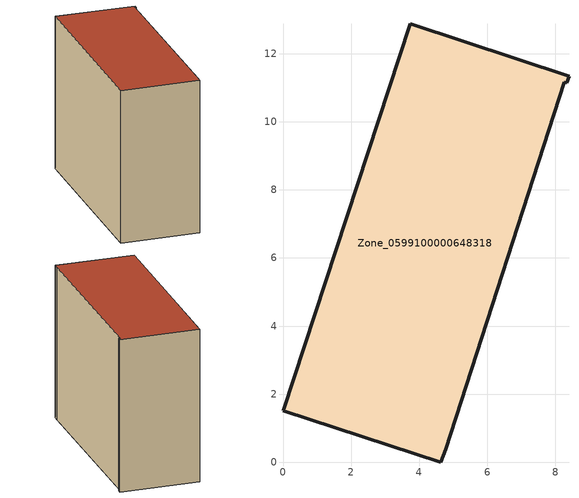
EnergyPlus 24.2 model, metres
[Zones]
Zone_0599100000648318
 floor ground (C_G): 0,1.52 3.73,12.88 8.4,11.34 8.34,11.14 8.26,11.16 4.78,0.39 4.64,0 z0
 wall outside (C_F): 3.73,12.88 0,1.52 4.64,0 4.78,0.39 8.26,11.16 8.34,11.14 8.4,11.34 3.73,12.88 z0:9.62
 roof outside (C_R): 8.4,11.34 3.73,12.88 0,1.52 4.64,0 4.78,0.39 8.26,11.16 8.34,11.14 z9.62
[BUILDING]
Pand.0599100000648318: North Axis=0; Terrain=City; Loads Convergence Tolerance Value=0.04; Temperature Convergence Tolerance Value=0.4; Solar Distribution=FullExterior; Maximum Number of Warmup Days=25; Minimum Number of Warmup Days=1
[Site:Location]
Rotterdam.The.Hague.AP_ZH_NLD Design_Conditions: Latitude=51.96; Longitude=4.45; Time Zone=1; Elevation=-4.5
[SITE:GROUNDTEMPERATURE:BUILDINGSURFACE]
18, 18, 18, 18, 18, 18, 18, 18, 18, 18, 18, 18
[MATERIAL] Thermal Absorptance=0.9; Solar Absorptance=0.7; Visible Absorptance=0.7
Name | Roughness | Thickness | Conductivity | Density | Specific Heat
G.TI.1946 | MediumSmooth | 0.15 | 1 | 540 | 1210
F.TI.1946 | Rough | 0.3 | 0.857143 | 1920 | 840
R.TI.1946 | MediumRough | 0.2 | 0.1 | 1500 | 1000
[CONSTRUCTION]
C_G: G.TI.1946
C_F: F.TI.1946
C_R: R.TI.1946
[ZONE]
Zone_0599100000648318: Type=1; Multiplier=1; Ceiling Height=Autocalculate; Volume=Autocalculate; Floor Area=autocalculate; Part of Total Floor Area=Yes
[ZONEINFILTRATION:DESIGNFLOWRATE]
Infil_Zone_0599100000648318: Zone or ZoneList or Space or SpaceList=Zone_0599100000648318; Schedule=AlwaysOn; Design Flow Rate Calculation Method=Flow/Area; Flow Rate per Floor Area=0.003; Constant Term Coefficient=1; Temperature Term Coefficient=0; Velocity Term Coefficient=0; Velocity Squared Term Coefficient=0
[HVACTEMPLATE:ZONE:IDEALLOADSAIRSYSTEM]
Zone_0599100000648318: Maximum Heating Supply Air Temperature=50; Minimum Cooling Supply Air Temperature=13; Maximum Heating Supply Air Humidity Ratio=0.0156; Minimum Cooling Supply Air Humidity Ratio=0.0077; Heating Limit=NoLimit; Cooling Limit=NoLimit; Dehumidification Control Type=ConstantSensibleHeatRatio; Cooling Sensible Heat Ratio=0.7; Dehumidification Setpoint=60; Humidification Control Type=None; Humidification Setpoint=30; Outdoor Air Method=None; Outdoor Air Flow Rate per Person=0.00944; Outdoor Air Flow Rate per Zone Floor Area=0; Outdoor Air Flow Rate per Zone=0; Demand Controlled Ventilation Type=None; Outdoor Air Economizer Type=NoEconomizer; Heat Recovery Type=None; Sensible Heat Recovery Effectiveness=0.7; Latent Heat Recovery Effectiveness=0.65
[ZONECONTROL:THERMOSTAT]
ThermostatControl_Zone_0599100000648318: Zone or ZoneList=Zone_0599100000648318; Control Type Schedule=DualSetpointControlType; Control 1=Thermostat_Zone_0599100000648318; Temperature Difference Between Cutout And Setpoint=0
[THERMOSTATSETPOINT:DUALSETPOINT]
Thermostat_Zone_0599100000648318: Heating Setpoint Temperature Schedule=HeatingSetpoint_Zone_0599100000648318; Cooling Setpoint Temperature Schedule=CoolingSetpoint_Zone_0599100000648318
[SCHEDULE:COMPACT]
HeatingSetpoint_Zone_0599100000648318: Through: 12/31, For: AllDays, Until: 24:00, 21
CoolingSetpoint_Zone_0599100000648318: Through: 12/31, For: AllDays, Until: 24:00, 24
DualSetpointControlType: Through: 12/31, For: AllDays, Until: 24:00, 4
AlwaysOn: Through: 12/31, For: AllDays, Until: 24:00, 1
